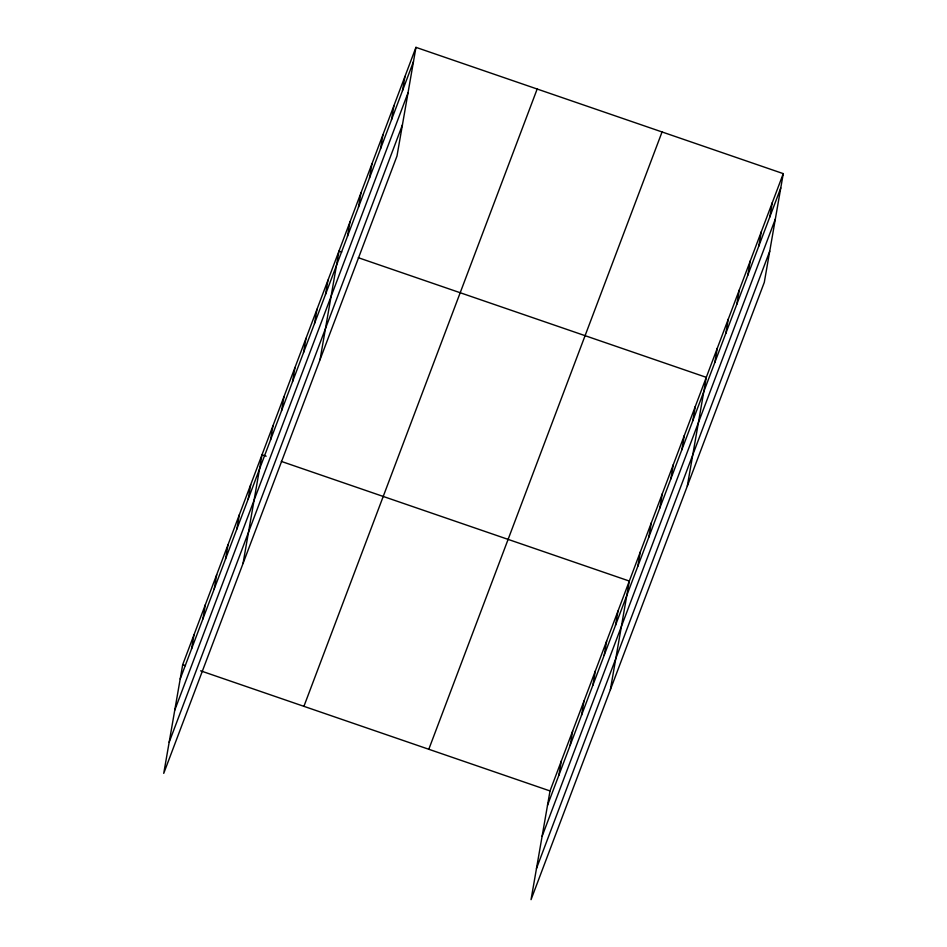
<?xml version="1.0" encoding="UTF-8"?>
<svg xmlns="http://www.w3.org/2000/svg" width="947" height="947" viewBox="0 0 947 947"><rect width="100%" height="100%" fill="white"/><g stroke="black" fill="none" stroke-linecap="round" stroke-linejoin="round"><path stroke-width="1.42" d="M415.958 47.35L182.7 664.664L163.736 773.368L396.982 156.054L415.958 47.35L783.264 173.632L764.3 282.336L531.042 899.65L550.018 790.946L783.264 173.632M191.531 648.991L194.028 634.679M202.871 619.007L205.357 604.695M214.2 589.022L216.697 574.711M225.528 559.038L228.026 544.726M236.857 529.053L239.354 514.742M248.185 499.069L250.683 484.757M243.036 563.489L262.011 454.773L266.143 456.194M270.511 439.988L273.008 425.677M281.508 410.88L284.005 396.568M292.505 381.783L295.002 367.472M303.502 352.675L305.999 338.363M314.499 323.578L316.996 309.267M325.496 294.47L327.993 280.17M320.015 359.777L338.99 251.062L341.737 252.009M347.478 236.276L349.976 221.965M358.475 207.168L360.973 192.857M369.472 178.072L371.97 163.76M380.469 148.963L382.967 134.652M391.466 119.867L393.964 105.555M402.463 90.758L404.961 76.447M558.848 775.273L561.346 760.962M570.177 745.289L572.675 730.977M581.505 715.305L584.003 700.993M592.834 685.32L595.332 671.009M604.162 655.336L606.66 641.024M615.491 625.351L617.989 611.04M610.353 689.759L629.317 581.056L281.295 461.402M637.816 566.259L640.314 551.959M648.813 537.162L651.311 522.851M659.81 508.066L662.308 493.754M670.807 478.957L673.305 464.646M681.804 449.861L684.302 435.549M692.802 420.752L695.299 406.441M687.321 486.048L706.296 377.344L358.274 257.691M714.796 362.547L717.293 348.236M725.793 333.451L728.29 319.139M736.79 304.342L739.287 290.042M747.787 275.246L750.284 260.934M758.784 246.149L761.281 231.837M769.781 217.041L772.267 202.729M180.202 678.975L413.46 61.662M174.769 710.12L408.027 92.806M169.17 742.223L402.428 124.909M303.916 706.332L537.174 89.018M428.802 749.266L662.06 131.953M547.52 805.246L780.766 187.944M542.075 836.402L775.333 219.088M536.476 868.494L769.733 251.192M182.7 664.664L185.458 665.611M200.61 670.819L550.018 790.946"/></g></svg>
